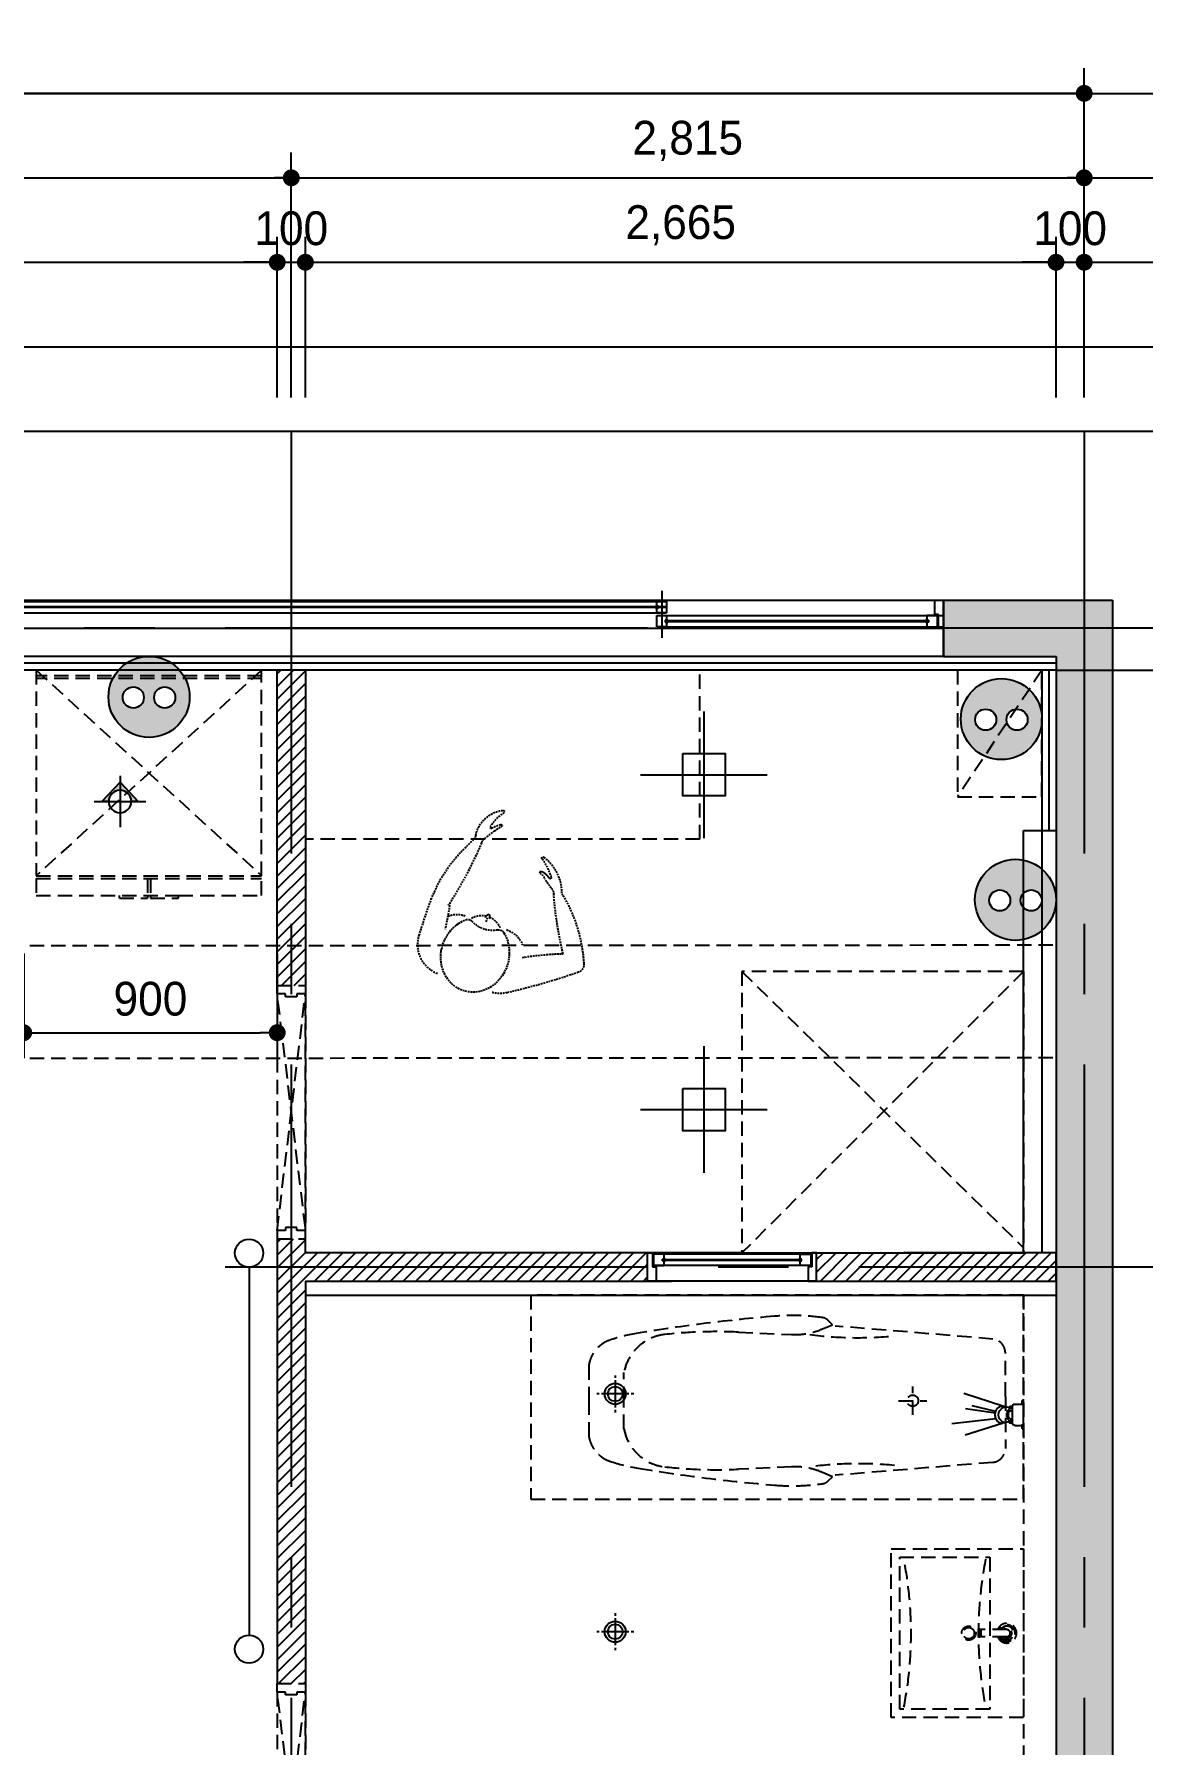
# Model space of a CAD drawing. Header units: millimetres. Extents: x -224448 to 1592092, y -164641 to 319001.
# Drawn here: x 98497 to 102433, y 184094 to 190171 of the extents above; entities that cross this region are included whole.
import ezdxf

# ---------------------------------------------------------------- set-up
doc = ezdxf.new("R2010")
doc.units = ezdxf.units.MM
doc.linetypes.add('CENTER2', pattern=[1.125, 0.75, -0.125, 0.125, -0.125])
doc.linetypes.add('HIDDEN', pattern=[9.525, 6.35, -3.175])
doc.layers.get('Defpoints').update_dxf_attribs({"color": 35})
for name, color, linetype in [('ARREA', 1, 'Continuous'), ('CO-BATH', 6, 'Continuous'), ('DIM', 3, 'Continuous'), ('FUR', 6, 'Continuous'), ('I-CL-LIT', 7, 'Continuous'), ('I-LIGHT', 1, 'Continuous'), ('I_CON', 2, 'Continuous'), ('I_FUR', 6, 'Continuous'), ('I_HAT', 8, 'Continuous'), ('I_WALL', 3, 'Continuous'), ('I_WIN', 5, 'Continuous')]:
    doc.layers.add(name, color=color, linetype=linetype)
doc.styles.add('IABU-글꼴스타일', font='')
doc.styles.get('IABU-글꼴스타일').set_extended_font_data('HY울릉도L')
doc.linetypes.add('BATTING', pattern='A,0.00254,-2.54,[134,ltypeshp.shx,S=2.54,R=0,X=-2.54,Y=0],-5.08,[134,ltypeshp.shx,S=2.54,R=180,X=2.54,Y=0],-2.54', length=10.16254)
doc.dimstyles.new('IABC-100 (SUB)', dxfattribs={"dimscale": 60, "dimtxt": 2, "dimasz": 1, "dimexe": 1.5, "dimexo": 2, "dimgap": 1, "dimtad": 1, "dimdec": 0, "dimdsep": 46, "dimlunit": 6, "dimtxsty": 'IABU-글꼴스타일', "dimblk": '1234_Dot', "dimcen": 1, "dimclrd": 4, "dimclre": 4, "dimclrt": 7, "dimadec": 0, "dimazin": 0, "dimtfac": 1, "dimtdec": 0, "dimtix": 1, "dimtmove": 2, "dimatfit": 3, "dimldrblk": '1234_Dot', "dimfxl": 2, "dimtolj": 1, "dimtzin": 0, "dimarcsym": 0})

# ---------------------------------------------------------------- blocks, each defined once
blk = doc.blocks.new('ff')
at = {"layer": 'I_WIN', "linetype": 'Continuous'}
for p, q in [((43740, 8610), (43710, 8610)), ((43710, 8610), (43710, 8519.1)), ((43740, 8559.1), (43740, 8610)), ((44280, 8561.1), (44280, 8610)), ((44280, 8610), (44310, 8610)), ((44310, 8610), (44310, 8519.1)), ((44310, 8610), (44310, 8519)), ((43710, 8519.1), (43710, 8510.1)), ((43710, 8510.1), (43727.4, 8510.1)), ((43727.4, 8510.1), (43727.4, 8559.1)), ((43727.4, 8559.1), (43740, 8559.1)), ((43730.7, 8514.8), (43730.7, 8554.8)), ((43730.7, 8554.8), (43768.7, 8554.8)), ((44289.3, 8554.8), (43730.7, 8554.8)), ((43768.7, 8514.8), (43730.7, 8514.8)), ((44289.3, 8514.8), (43730.7, 8514.8)), ((43768.7, 8540.1), (43763.2, 8538.3)), ((43763.2, 8538.3), (43763.2, 8531.9)), ((44256.8, 8537.1), (43763.2, 8537.1)), ((43763.2, 8533.1), (44256.8, 8533.1)), ((43763.2, 8531.9), (43768.7, 8530.1)), ((43768.7, 8554.8), (43768.7, 8540.1)), ((43768.7, 8540.9), (43771.5, 8539.5)), ((43768.7, 8529.3), (43771.5, 8530.7)), ((43768.7, 8530.1), (43768.7, 8514.8)), ((43771.5, 8539.5), (43772, 8538.5)), ((43771.5, 8530.7), (43772, 8531.7)), ((43772, 8538.5), (43772.5, 8537.1)), ((43772, 8531.7), (43772.5, 8533.1)), ((44248, 8538.5), (44247.5, 8537.1)), ((44248, 8538.5), (44247.5, 8537.1)), ((44248, 8531.7), (44247.5, 8533.1)), ((44248, 8531.7), (44247.5, 8533.1)), ((44248.5, 8539.5), (44248, 8538.5)), ((44248.5, 8539.5), (44248, 8538.5)), ((44248.5, 8530.7), (44248, 8531.7)), ((44248.5, 8530.7), (44248, 8531.7)), ((44251.3, 8540.9), (44248.5, 8539.5)), ((44251.3, 8540.9), (44248.5, 8539.5)), ((44251.3, 8529.3), (44248.5, 8530.7)), ((44251.3, 8529.3), (44248.5, 8530.7)), ((44289.3, 8554.8), (44251.3, 8554.8)), ((44251.3, 8554.8), (44251.3, 8540.1)), ((44289.3, 8554.8), (44251.3, 8554.8)), ((44251.3, 8554.8), (44251.3, 8540.1)), ((44251.3, 8540.1), (44256.8, 8538.3)), ((44251.3, 8540.1), (44256.8, 8538.3)), ((44256.8, 8531.9), (44251.3, 8530.1)), ((44256.8, 8531.9), (44251.3, 8530.1)), ((44251.3, 8530.1), (44251.3, 8514.8)), ((44251.3, 8530.1), (44251.3, 8514.8)), ((44251.3, 8514.8), (44289.3, 8514.8)), ((44251.3, 8514.8), (44289.3, 8514.8)), ((44254.8, 8537.1), (44254.8, 8533.1)), ((44254.8, 8537.1), (44254.8, 8533.1)), ((44256.8, 8538.3), (44256.8, 8531.9)), ((44256.8, 8538.3), (44256.8, 8531.9)), ((44280, 8559), (44280, 8561.1)), ((44292.6, 8559), (44280, 8559)), ((44289.3, 8514.8), (44289.3, 8554.8)), ((44289.3, 8514.8), (44289.3, 8554.8)), ((44292.6, 8510), (44292.6, 8559)), ((44310, 8510), (44292.6, 8510)), ((44310, 8519.1), (44310, 8510.1)), ((44310, 8519), (44310, 8510))]:
    blk.add_line(p, q, dxfattribs=at)
blk.add_lwpolyline([(44310, 8610), (43710, 8610), (43710, 8510.1), (44310, 8510.1)], dxfattribs=at)
blk = doc.blocks.new('dd')
at = {"layer": 'I_WIN', "linetype": 'Continuous'}
for p, q in [((15423.6, 19418.1), (15423.6, 19585.8)), ((10973.6, 19551.2), (16423.6, 19550.9)), ((15441.1, 19546.4), (15406.1, 19546.4)), ((15406.1, 19546.4), (15406.1, 19506.4)), ((15406.1, 19546.4), (16423.6, 19546.4)), ((15406.1, 19506.4), (15441.1, 19506.4)), ((15423.6, 19506.4), (16423.6, 19506.4)), ((15435.6, 19529.3), (15441.1, 19531.1)), ((15435.6, 19522.9), (15435.6, 19529.3)), ((16370.5, 19528.1), (15435.6, 19528.1)), ((15435.6, 19524.1), (16370.5, 19524.1)), ((15441.1, 19521.1), (15435.6, 19522.9)), ((15441.1, 19531.1), (15441.1, 19546.4)), ((15441.1, 19531.9), (15443.9, 19530.5)), ((15441.1, 19520.3), (15443.9, 19521.7)), ((15441.1, 19506.4), (15441.1, 19521.1)), ((15443.9, 19530.5), (15444.4, 19529.5)), ((15443.9, 19521.7), (15444.4, 19522.7)), ((15444.4, 19529.5), (15444.9, 19528.1)), ((15444.4, 19522.7), (15444.9, 19524.1)), ((16361.6, 19529.5), (16361.1, 19528.1)), ((16361.6, 19522.6), (16361.1, 19524.1)), ((16362.2, 19530.5), (16361.6, 19529.5)), ((16362.2, 19521.6), (16361.6, 19522.6)), ((16364.9, 19531.8), (16362.2, 19530.5)), ((16364.9, 19520.3), (16362.2, 19521.6)), ((16364.9, 19531.1), (16364.9, 19546.4)), ((16364.9, 19546.4), (16402.9, 19546.4)), ((16370.5, 19529.3), (16364.9, 19531.1)), ((16364.9, 19521.1), (16370.5, 19522.8)), ((16364.9, 19506.4), (16364.9, 19521.1)), ((16402.9, 19506.4), (16364.9, 19506.4)), ((16370.5, 19522.8), (16370.5, 19529.3)), ((16402.9, 19546.4), (16402.9, 19506.4)), ((16423.6, 19551.1), (16406.2, 19551.1)), ((16406.2, 19551.1), (16406.2, 19502.1)), ((11003.6, 19451.2), (16423.6, 19451.2)), ((11956.1, 19496), (15441.1, 19496)), ((15441.1, 19477.8), (11956.1, 19477.7)), ((11956.1, 19473.7), (15441.1, 19473.8)), ((11956.1, 19456), (15423.6, 19456)), ((15402.9, 19479.1), (15402.3, 19477.7)), ((15402.9, 19472.3), (15402.3, 19473.7)), ((15403.4, 19480.1), (15402.9, 19479.1)), ((15403.4, 19471.3), (15402.9, 19472.3)), ((15406.1, 19481.5), (15403.4, 19480.1)), ((15406.1, 19469.9), (15403.4, 19471.3)), ((15441.1, 19496.1), (15406.1, 19496.1)), ((15406.1, 19496.1), (15406.1, 19480.7)), ((15406.1, 19480.7), (15411.7, 19478.9)), ((15411.7, 19472.5), (15406.1, 19470.7)), ((15406.1, 19470.7), (15406.1, 19456.1)), ((15406.1, 19456.1), (15441.1, 19456.1)), ((15411.7, 19478.9), (15411.7, 19472.5)), ((15411.7, 19473.7), (15411.7, 19477.7)), ((15441.1, 19456.1), (15441.1, 19496.1)), ((16406.2, 19502.1), (16393.6, 19502.1)), ((16393.6, 19502.1), (16393.6, 19451.2)), ((16393.6, 19451.2), (16423.6, 19451.2))]:
    blk.add_line(p, q, dxfattribs=at)
blk = doc.blocks.new('A$C12CF277A')
at = {"color": 251, "linetype": 'ByBlock'}
for p, q in [((455.5, 487), (448.1, 482.6)), ((463.2, 490.9), (455.5, 487)), ((471, 494.3), (463.2, 490.9)), ((479, 497.2), (471, 494.3)), ((487, 499.7), (479, 497.2)), ((495.2, 501.7), (487, 499.7)), ((503.5, 503.2), (495.2, 501.7)), ((511.8, 504.2), (503.5, 503.2)), ((520.2, 504.8), (511.8, 504.2)), ((528.6, 504.9), (520.2, 504.8)), ((537, 504.5), (528.6, 504.9)), ((545.4, 503.6), (537, 504.5)), ((553.8, 502.3), (545.4, 503.6)), ((562.1, 500.4), (553.8, 502.3)), ((570.4, 498), (562.1, 500.4)), ((578.5, 495.1), (570.4, 498)), ((586.5, 491.7), (578.5, 495.1)), ((594.3, 487.7), (586.5, 491.7)), ((601.9, 483.2), (594.3, 487.7)), ((410, 446.1), (409.2, 444.9)), ((415.4, 453.4), (410, 446.1)), ((421.2, 460.2), (415.4, 453.4)), ((427.4, 466.5), (421.2, 460.2)), ((434, 472.4), (427.4, 466.5)), ((440.9, 477.7), (434, 472.4)), ((448.1, 482.6), (440.9, 477.7)), ((609.2, 478.2), (601.9, 483.2)), ((616.2, 472.6), (609.2, 478.2)), ((622.8, 466.5), (616.2, 472.6)), ((629, 459.9), (622.8, 466.5)), ((634.8, 452.8), (629, 459.9)), ((639.9, 445.2), (634.8, 452.8)), ((644.5, 437.2), (639.9, 445.2)), ((648.4, 428.8), (644.5, 437.2)), ((651.6, 420.1), (648.4, 428.8)), ((372.1, 371.4), (371.9, 370)), ((371.9, 370), (372.4, 368.7)), ((373, 372.8), (372.1, 371.4)), ((372.4, 368.7), (373.5, 367.5)), ((374.2, 374), (373, 372.8)), ((373.5, 367.5), (374.9, 366.6)), ((375.7, 375), (374.2, 374)), ((374.9, 366.6), (376.5, 365.9)), ((377.1, 375.8), (375.7, 375)), ((376.5, 365.9), (378.1, 365.3)), ((378.6, 376.5), (377.1, 375.8)), ((378.1, 365.3), (379.7, 365)), ((379.9, 377), (378.6, 376.5)), ((379.7, 365), (381.1, 364.7)), ((381.1, 377.4), (379.9, 377)), ((382.2, 377.7), (381.1, 377.4)), ((381.1, 364.7), (382.3, 364.5)), ((399.7, 372.7), (381.2, 370.9)), ((383.2, 378), (382.2, 377.7)), ((384.1, 378.2), (383.2, 378)), ((384.9, 378.4), (384.1, 378.2)), ((385.1, 378.5), (384.9, 378.4)), ((654.1, 411.1), (651.6, 420.1)), ((652.3, 355.9), (654.5, 364.9)), ((655.7, 401.9), (654.1, 411.1)), ((654.5, 364.9), (656, 374.1)), ((656.6, 392.7), (655.7, 401.9)), ((656, 374.1), (656.7, 383.3)), ((656.7, 383.3), (656.6, 392.7)), ((382.3, 364.5), (383.5, 364.4)), ((383.5, 364.4), (384.5, 364.3)), ((384.5, 364.3), (385.4, 364.3)), ((385.4, 364.3), (386.3, 364.2)), ((386.3, 364.2), (386.5, 364.2)), ((619.2, 302.6), (625.4, 308.9)), ((625.4, 308.9), (631.3, 315.7)), ((631.3, 315.7), (636.6, 323)), ((636.6, 323), (641.4, 330.7)), ((641.4, 330.7), (645.7, 338.7)), ((645.7, 338.7), (649.3, 347.2)), ((649.3, 347.2), (652.3, 355.9)), ((422.7, 303.6), (423.8, 302.6)), ((423.8, 302.6), (430.4, 296.5)), ((430.4, 296.5), (437.4, 290.9)), ((437.4, 290.9), (444.7, 285.8)), ((444.7, 285.8), (452.3, 281.3)), ((452.3, 281.3), (460.1, 277.4)), ((460.1, 277.4), (468.1, 274)), ((468.1, 274), (476.3, 271.1)), ((476.3, 271.1), (484.5, 268.7)), ((484.5, 268.7), (492.8, 266.8)), ((492.8, 266.8), (501.2, 265.5)), ((501.2, 265.5), (509.6, 264.6)), ((509.6, 264.6), (518, 264.2)), ((518, 264.2), (526.4, 264.3)), ((526.4, 264.3), (534.8, 264.9)), ((534.8, 264.9), (543.1, 265.9)), ((543.1, 265.9), (551.4, 267.4)), ((551.4, 267.4), (559.6, 269.4)), ((559.6, 269.4), (567.7, 271.8)), ((567.7, 271.8), (575.6, 274.8)), ((575.6, 274.8), (583.4, 278.2)), ((583.4, 278.2), (591.1, 282.1)), ((591.1, 282.1), (598.5, 286.5)), ((598.5, 286.5), (605.7, 291.4)), ((605.7, 291.4), (612.6, 296.7)), ((612.6, 296.7), (619.2, 302.6)), ((181.3, 223.2), (181.2, 221.7)), ((181.2, 221.7), (181.2, 220.1)), ((181.2, 220.1), (181.4, 218.6)), ((181.8, 224.6), (181.3, 223.2)), ((181.4, 218.6), (181.6, 217.3)), ((181.6, 217.3), (181.9, 216.1)), ((182.6, 225.7), (181.8, 224.6)), ((181.9, 216.1), (182.2, 215)), ((182.2, 215), (182.5, 214.1)), ((182.5, 214.1), (182.9, 213.2)), ((183.7, 226.3), (182.6, 225.7)), ((182.9, 213.2), (183.1, 212.4)), ((183.1, 212.4), (183.4, 211.7)), ((183.4, 211.7), (183.7, 211)), ((185, 226.5), (183.7, 226.3)), ((183.7, 211), (184, 210.4)), ((184, 210.4), (184.2, 209.9)), ((184.2, 209.9), (184.5, 209.3)), ((184.5, 209.3), (184.7, 208.8)), ((184.7, 208.8), (185, 208.3)), ((186.5, 226.1), (185, 226.5)), ((185, 208.3), (185.2, 207.9)), ((185.2, 207.9), (185.5, 207.4)), ((185.5, 207.4), (185.7, 207)), ((185.7, 207), (186, 206.5)), ((186, 206.5), (186.2, 206.1)), ((186.2, 206.1), (186.5, 205.7)), ((186.7, 226), (186.5, 226.1)), ((186.5, 205.7), (186.7, 205.2)), ((186.7, 205.2), (187, 204.8)), ((187, 204.8), (187.3, 204.3)), ((187.3, 204.3), (187.6, 203.8)), ((187.6, 203.8), (187.9, 203.4)), ((187.9, 203.4), (188.3, 202.8)), ((188.3, 202.8), (188.7, 202.3)), ((188.7, 202.3), (189.1, 201.7)), ((189.1, 201.7), (189.6, 201.1)), ((189.6, 201.1), (190.1, 200.5)), ((190.1, 200.5), (190.5, 199.9))]:
    blk.add_line(p, q, dxfattribs=at)
for centre, radius, start, end in [((441.9, 59.2), 527, 98.24778, 126.23458), ((649.2, -1691.7), 2289.9, 93.71698, 97.09528), ((508, 481.5), 112.2, 9.43818, 93.71708), ((-114.4, 1846.8), 1416.4, 279.95483, 290.18498), ((458, 1647.9), 1139.2, 265.14332, 269.98391), ((485.1, 459), 89.8, 145.61348, 185.47988), ((105.8, 365.6), 112, 88.35448, 160.89968), ((110.8, 292.3), 147.9, 106.74538, 133.85728), ((131.4, 366.4), 86.2, 134.01008, 157.58948), ((69.2, 430.8), 3.37, 314.00998, 105.48118), ((-151.8, 721.3), 382.2, 307.13988, 312.94168), ((133.3, 417.3), 34.5, 94.79838, 135.60098), ((110, 512.1), 34.5, 268.35441, 306.23478), ((454.3, 375.1), 75.1, 137.04308, 178.80508), ((425.8, 433.4), 20.1, 145.69268, 215.81708), ((5, 402.7), 4.97, 184.25758, 312.27868), ((54.7, 397.5), 3.42, 149.69248, 329.69368), ((151.2, 321.2), 119.6, 127.14048, 141.45438), ((453.7, 380.7), 75.1, 192.15472, 233.9167), ((332.7, 366.3), 94.7, 335.14318, 35.81658), ((436.9, 318), 20.1, 155.14268, 225.26708), ((500, 304.2), 89.8, 185.47988, 237.66735), ((-1434.7, 1236.9), 2289.9, 327.70188, 334.28288), ((527.4, 291.9), 112.2, 334.28288, 1.56628), ((133.8, 226.8), 4.48, 36.49228, 205.39348), ((281.5, 296.9), 168, 205.39303, 253.53054), ((303, 377.2), 221.9, 221.74057, 240.7781), ((289.5, 287.4), 119.6, 210.81844, 225.1323), ((263.8, 245.3), 86.2, 211.78875, 221.12033), ((196.3, 186.5), 3.37, 240.77915, 41.12038), ((-64.6, -68.3), 382.2, 39.33128, 45.13308), ((1551.3, -205.7), 1139.2, 158.09138, 165.41888), ((258.8, 194.6), 34.5, 216.67099, 257.47375), ((224.1, 102.7), 34.5, 46.20278, 73.53108), ((612.8, 508), 527, 226.20211, 254.02479), ((-178.9, -1188.6), 1416.4, 63.69558, 72.31818), ((476.6, 28.7), 28.8, 246.99842, 326.52798)]:
    blk.add_arc(centre, radius, start, end, dxfattribs=at)
blk = doc.blocks.new('A-101')
at = {"layer": 'CO-BATH'}
for p, q in [((-49.8, 0), (50.2, 0)), ((-49.8, -5), (-49.8, 0)), ((-30, 0), (30, 0)), ((50.2, -5), (50.2, 0)), ((-49.8, -5), (-37.4, -5)), ((-38, -31), (-38, -8)), ((-23.1, -43.2), (-30.3, -74)), ((-30, -39), (0, -39)), ((-30, -39), (-30, -48)), ((-28, -50), (-24.7, -50)), ((-13.8, -47.7), (-13.8, -39)), ((0, -39), (30, -39)), ((13.8, -47.7), (13.8, -39)), ((23.1, -43.2), (30.3, -74)), ((24.7, -50), (28, -50)), ((30, -39), (30, -48)), ((37.4, -5), (50.2, -5)), ((38, -31), (38, -8))]:
    blk.add_line(p, q, dxfattribs=at)
for centre, radius, start, end in [((-30, -8), 8, 90, 180), ((30, -8), 8, 0, 90), ((-30, -31), 8, 180, 270), ((-28, -48), 2, 180, 270), ((-11.4, -43.2), 11.7, 159.23985, 180), ((-11.4, -43.2), 11.7, 180, 210.37899), ((-5.9, -40), 18, 210.37899, 234.75484), ((-2.3, -34.9), 24.2, 234.75484, 253.68605), ((-10.7, -47.7), 3.12, 180, 222.16593), ((-5.6, -43.1), 9.93, 222.16593, 245.42253), ((-2.2, -35.7), 18.1, 245.42253, 259.27274), ((0, -26.9), 32.6, 253.68605, 270), ((0, -23.9), 30.1, 259.27274, 270), ((0, -23.9), 30.1, 270, 280.72726), ((0, -26.9), 32.6, 270, 286.31395), ((2.2, -35.7), 18.1, 280.72726, 294.57747), ((2.3, -34.9), 24.2, 286.31395, 305.24516), ((5.6, -43.1), 9.93, 294.57747, 317.83407), ((10.7, -47.7), 3.12, 317.83407, 360), ((5.9, -40), 18, 305.24516, 329.62101), ((11.4, -43.2), 11.7, 329.62101, 0), ((11.4, -43.2), 11.7, 0, 20.76015), ((28, -48), 2, 270, 0), ((30, -31), 8, 270, 0), ((-13.8, -77.9), 17, 166.81862, 180), ((-13.8, -77.9), 17, 180, 209.28052), ((0.6, -58.7), 30.2, 194.59679, 194.99057), ((-7.1, -74.2), 24.6, 209.28052, 233.54641), ((-4.1, -64.4), 23.7, 176.04254, 199.38076), ((0.6, -58.7), 30.2, 206.60074, 268.83245), ((-2.8, -68.3), 31.9, 233.54641, 252.98678), ((0, -59.1), 41.5, 252.98678, 270), ((-0.6, -58.7), 30.2, 271.16755, 333.39926), ((0, -59.1), 41.5, 270, 287.01322), ((2.8, -68.3), 31.9, 287.01322, 306.45359), ((7.1, -74.2), 24.6, 306.45359, 330.71948), ((4.1, -64.4), 23.7, 340.61924, 3.95746), ((-0.6, -58.7), 30.2, 345.00943, 345.40321), ((13.8, -77.9), 17, 330.71948, 0), ((13.8, -77.9), 17, 360, 13.18138)]:
    blk.add_arc(centre, radius, start, end, dxfattribs=at)
blk = doc.blocks.new('A-102')
at = {"layer": 'CO-BATH', "color": 251}
for p, q in [((-30.7, -76.3), (-72.9, -207)), ((-14, -98.2), (-32.3, -254.8)), ((5.7, -100.2), (20.8, -206.8)), ((12.1, -98.8), (31.3, -183.2)), ((30.3, -74), (75.6, -211.9))]:
    blk.add_line(p, q, dxfattribs=at)
at = {"layer": 'CO-BATH'}
blk.add_blockref('A-101', (0, 0), dxfattribs=at)
blk = doc.blocks.new('1234_Dot')
at = {"color": 0, "linetype": 'ByBlock', "lineweight": -2}
blk.add_line((-0.5, 0), (-1, 0), dxfattribs=at)
at = {"color": 0, "linetype": 'ByBlock', "const_width": 0.5}
blk.add_lwpolyline([(-0.25, 0, 1), (0.25, 0, 1)], format="xyb", close=True, dxfattribs=at)
blk = doc.blocks.new('*D971')
at = {"layer": 'Defpoints', "color": 0, "ltscale": 50, "transparency": 16777216}
for p in [(99409.9, 189660.5), (94849.9, 188760.5), (99409.9, 188760.5)]:
    blk.add_point(p, dxfattribs=at)
at = {"layer": 'DIM', "color": 4, "lineweight": -2, "ltscale": 50, "transparency": 16777216}
for p, q in [((94849.9, 188880.5), (94849.9, 189750.5)), ((99409.9, 188880.5), (99409.9, 189750.5)), ((94909.9, 189660.5), (99349.9, 189660.5))]:
    blk.add_line(p, q, dxfattribs=at)
at = {"layer": 'DIM', "color": 4, "lineweight": -2, "ltscale": 50, "transparency": 16777216, "xscale": 60, "yscale": 60, "zscale": 60, "rotation": 180}
blk.add_blockref('1234_Dot', (94849.9, 189660.5), dxfattribs=at)
at = {"layer": 'DIM', "color": 4, "lineweight": -2, "ltscale": 50, "transparency": 16777216, "xscale": 60, "yscale": 60, "zscale": 60}
blk.add_blockref('1234_Dot', (99409.9, 189660.5), dxfattribs=at)
at = {"layer": 'DIM', "color": 7, "ltscale": 50, "transparency": 16777216, "insert": (97129.9, 189791.9), "char_height": 120, "attachment_point": 5, "style": 'IABU-글꼴스타일'}
blk.add_mtext('\\A1;4,560', dxfattribs=at)
blk = doc.blocks.new('*D972')
at = {"layer": 'Defpoints', "color": 0, "ltscale": 50, "transparency": 16777216}
for p in [(102224.9, 189660.5), (99409.9, 188760.5), (102224.9, 188760.5)]:
    blk.add_point(p, dxfattribs=at)
at = {"layer": 'DIM', "color": 4, "lineweight": -2, "ltscale": 50, "transparency": 16777216}
for p, q in [((99409.9, 188880.5), (99409.9, 189750.5)), ((102224.9, 188880.5), (102224.9, 189750.5)), ((99469.9, 189660.5), (102164.9, 189660.5))]:
    blk.add_line(p, q, dxfattribs=at)
at = {"layer": 'DIM', "color": 4, "lineweight": -2, "ltscale": 50, "transparency": 16777216, "xscale": 60, "yscale": 60, "zscale": 60, "rotation": 180}
blk.add_blockref('1234_Dot', (99409.9, 189660.5), dxfattribs=at)
at = {"layer": 'DIM', "color": 4, "lineweight": -2, "ltscale": 50, "transparency": 16777216, "xscale": 60, "yscale": 60, "zscale": 60}
blk.add_blockref('1234_Dot', (102224.9, 189660.5), dxfattribs=at)
at = {"layer": 'DIM', "color": 7, "ltscale": 50, "transparency": 16777216, "insert": (100817.4, 189791.9), "char_height": 120, "attachment_point": 5, "style": 'IABU-글꼴스타일'}
blk.add_mtext('\\A1;2,815', dxfattribs=at)
blk = doc.blocks.new('*D973')
at = {"layer": 'Defpoints', "color": 0, "ltscale": 50, "transparency": 16777216}
for p in [(89724.9, 189960.5), (89724.9, 188760.5), (102224.9, 188760.5)]:
    blk.add_point(p, dxfattribs=at)
at = {"layer": 'DIM', "color": 4, "lineweight": -2, "ltscale": 50, "transparency": 16777216}
for p, q in [((89724.9, 188880.5), (89724.9, 190050.5)), ((102224.9, 188880.5), (102224.9, 190050.5)), ((102164.9, 189960.5), (89784.9, 189960.5))]:
    blk.add_line(p, q, dxfattribs=at)
at = {"layer": 'DIM', "color": 4, "lineweight": -2, "ltscale": 50, "transparency": 16777216, "xscale": 60, "yscale": 60, "zscale": 60, "rotation": 180}
blk.add_blockref('1234_Dot', (89724.9, 189960.5), dxfattribs=at)
at = {"layer": 'DIM', "color": 4, "lineweight": -2, "ltscale": 50, "transparency": 16777216, "xscale": 60, "yscale": 60, "zscale": 60}
blk.add_blockref('1234_Dot', (102224.9, 189960.5), dxfattribs=at)
at = {"layer": 'DIM', "color": 7, "ltscale": 50, "transparency": 16777216, "insert": (95974.9, 190091.9), "char_height": 120, "attachment_point": 5, "style": 'IABU-글꼴스타일'}
blk.add_mtext('\\A1;12,500', dxfattribs=at)
blk = doc.blocks.new('*D958')
at = {"layer": 'Defpoints', "color": 0, "ltscale": 50, "transparency": 16777216}
for p in [(99359.9, 189360.5), (94899.9, 188760.5), (99359.9, 188760.5)]:
    blk.add_point(p, dxfattribs=at)
at = {"layer": 'DIM', "color": 4, "lineweight": -2, "ltscale": 50, "transparency": 16777216}
for p, q in [((94899.9, 188880.5), (94899.9, 189450.5)), ((99359.9, 188880.5), (99359.9, 189450.5)), ((94959.9, 189360.5), (99299.9, 189360.5))]:
    blk.add_line(p, q, dxfattribs=at)
at = {"layer": 'DIM', "color": 4, "lineweight": -2, "ltscale": 50, "transparency": 16777216, "xscale": 60, "yscale": 60, "zscale": 60, "rotation": 180}
blk.add_blockref('1234_Dot', (94899.9, 189360.5), dxfattribs=at)
at = {"layer": 'DIM', "color": 4, "lineweight": -2, "ltscale": 50, "transparency": 16777216, "xscale": 60, "yscale": 60, "zscale": 60}
blk.add_blockref('1234_Dot', (99359.9, 189360.5), dxfattribs=at)
at = {"layer": 'DIM', "color": 7, "ltscale": 50, "transparency": 16777216, "insert": (97129.9, 189491.9), "char_height": 120, "attachment_point": 5, "style": 'IABU-글꼴스타일'}
blk.add_mtext('\\A1;4,460', dxfattribs=at)
blk = doc.blocks.new('*D960')
at = {"layer": 'Defpoints', "color": 0, "ltscale": 50, "transparency": 16777216}
for p in [(99459.9, 189360.5), (99359.9, 188760.5), (99459.9, 188760.5)]:
    blk.add_point(p, dxfattribs=at)
at = {"layer": 'DIM', "color": 4, "lineweight": -2, "ltscale": 50, "transparency": 16777216}
for p, q in [((99359.9, 188880.5), (99359.9, 189450.5)), ((99459.9, 188880.5), (99459.9, 189450.5)), ((99299.9, 189360.5), (99239.9, 189360.5)), ((99359.9, 189360.5), (99459.9, 189360.5)), ((99519.9, 189360.5), (99579.9, 189360.5))]:
    blk.add_line(p, q, dxfattribs=at)
at = {"layer": 'DIM', "color": 4, "lineweight": -2, "ltscale": 50, "transparency": 16777216, "xscale": 60, "yscale": 60, "zscale": 60}
blk.add_blockref('1234_Dot', (99359.9, 189360.5), dxfattribs=at)
at = {"layer": 'DIM', "color": 4, "lineweight": -2, "ltscale": 50, "transparency": 16777216, "xscale": 60, "yscale": 60, "zscale": 60, "rotation": 180}
blk.add_blockref('1234_Dot', (99459.9, 189360.5), dxfattribs=at)
at = {"layer": 'DIM', "color": 7, "ltscale": 50, "transparency": 16777216, "insert": (99409.9, 189480.5), "char_height": 120, "attachment_point": 5, "style": 'IABU-글꼴스타일'}
blk.add_mtext('\\A1;100', dxfattribs=at)
blk = doc.blocks.new('*D961')
at = {"layer": 'Defpoints', "color": 0, "ltscale": 50, "transparency": 16777216}
for p in [(102124.9, 189360.5), (99459.9, 188760.5), (102124.9, 188760.5)]:
    blk.add_point(p, dxfattribs=at)
at = {"layer": 'DIM', "color": 4, "lineweight": -2, "ltscale": 50, "transparency": 16777216}
for p, q in [((99459.9, 188880.5), (99459.9, 189450.5)), ((102124.9, 188880.5), (102124.9, 189450.5)), ((99519.9, 189360.5), (102064.9, 189360.5))]:
    blk.add_line(p, q, dxfattribs=at)
at = {"layer": 'DIM', "color": 4, "lineweight": -2, "ltscale": 50, "transparency": 16777216, "xscale": 60, "yscale": 60, "zscale": 60, "rotation": 180}
blk.add_blockref('1234_Dot', (99459.9, 189360.5), dxfattribs=at)
at = {"layer": 'DIM', "color": 4, "lineweight": -2, "ltscale": 50, "transparency": 16777216, "xscale": 60, "yscale": 60, "zscale": 60}
blk.add_blockref('1234_Dot', (102124.9, 189360.5), dxfattribs=at)
at = {"layer": 'DIM', "color": 7, "ltscale": 50, "transparency": 16777216, "insert": (100792.4, 189491.9), "char_height": 120, "attachment_point": 5, "style": 'IABU-글꼴스타일'}
blk.add_mtext('\\A1;2,665', dxfattribs=at)
blk = doc.blocks.new('*D962')
at = {"layer": 'Defpoints', "color": 0, "ltscale": 50, "transparency": 16777216}
for p in [(102224.9, 189360.5), (102124.9, 188760.5), (102224.9, 188760.5)]:
    blk.add_point(p, dxfattribs=at)
at = {"layer": 'DIM', "color": 4, "lineweight": -2, "ltscale": 50, "transparency": 16777216}
for p, q in [((102124.9, 188880.5), (102124.9, 189450.5)), ((102224.9, 188880.5), (102224.9, 189450.5)), ((102064.9, 189360.5), (102004.9, 189360.5)), ((102124.9, 189360.5), (102224.9, 189360.5)), ((102284.9, 189360.5), (102344.9, 189360.5))]:
    blk.add_line(p, q, dxfattribs=at)
at = {"layer": 'DIM', "color": 4, "lineweight": -2, "ltscale": 50, "transparency": 16777216, "xscale": 60, "yscale": 60, "zscale": 60}
blk.add_blockref('1234_Dot', (102124.9, 189360.5), dxfattribs=at)
at = {"layer": 'DIM', "color": 4, "lineweight": -2, "ltscale": 50, "transparency": 16777216, "xscale": 60, "yscale": 60, "zscale": 60, "rotation": 180}
blk.add_blockref('1234_Dot', (102224.9, 189360.5), dxfattribs=at)
at = {"layer": 'DIM', "color": 7, "ltscale": 50, "transparency": 16777216, "insert": (102174.9, 189480.5), "char_height": 120, "attachment_point": 5, "style": 'IABU-글꼴스타일'}
blk.add_mtext('\\A1;100', dxfattribs=at)
blk = doc.blocks.new('j 10')
at = {"layer": 'I_FUR', "color": 8, "linetype": 'HIDDEN', "ltscale": 8}
for p, q in [((300474.4, 48441.6), (300574.4, 48441.6)), ((300474.4, 48411.6), (300474.4, 48441.6)), ((300474.4, 48441.6), (300474.4, 48441.6)), ((300574.4, 48441.6), (300574.4, 48411.6)), ((300474.4, 48411.6), (300474.4, 47571.6)), ((300504.4, 48411.6), (300474.4, 48411.6)), ((300474.4, 47571.6), (300574.4, 48411.6)), ((300574.4, 47581.6), (300474.4, 48411.6)), ((300504.4, 48401.6), (300504.4, 48411.6)), ((300544.4, 48401.6), (300504.4, 48401.6)), ((300574.4, 48411.6), (300544.4, 48411.6)), ((300544.4, 48411.6), (300544.4, 48401.6)), ((300574.4, 47571.6), (300574.4, 48411.6)), ((300574.4, 48411.6), (300574.4, 47581.6)), ((300544.4, 47581.6), (300504.4, 47581.6)), ((300504.4, 47581.6), (300504.4, 47571.6)), ((300544.4, 47571.6), (300544.4, 47581.6)), ((300504.4, 47571.6), (300474.4, 47571.6)), ((300474.4, 47571.6), (300474.4, 47541.6)), ((300474.4, 47541.6), (300574.4, 47541.6)), ((300474.4, 47541.6), (300474.4, 47541.6)), ((300574.4, 47571.6), (300544.4, 47571.6)), ((300574.4, 47541.6), (300574.4, 47571.6))]:
    blk.add_line(p, q, dxfattribs=at)
blk = doc.blocks.new('*D983')
at = {"layer": 'Defpoints', "color": 0, "ltscale": 50, "transparency": 16777216}
for p in [(98459.9, 187024.6), (99359.9, 187025.2), (99359.9, 186623.6)]:
    blk.add_point(p, dxfattribs=at)
at = {"layer": 'DIM', "color": 4, "lineweight": -2, "ltscale": 50, "transparency": 16777216}
for p, q in [((98459.9, 186904.6), (98459.9, 186533.6)), ((99359.9, 186905.2), (99359.9, 186533.6)), ((98519.9, 186623.6), (99299.9, 186623.6))]:
    blk.add_line(p, q, dxfattribs=at)
at = {"layer": 'DIM', "color": 4, "lineweight": -2, "ltscale": 50, "transparency": 16777216, "xscale": 60, "yscale": 60, "zscale": 60, "rotation": 180}
blk.add_blockref('1234_Dot', (98459.9, 186623.6), dxfattribs=at)
at = {"layer": 'DIM', "color": 4, "lineweight": -2, "ltscale": 50, "transparency": 16777216, "xscale": 60, "yscale": 60, "zscale": 60}
blk.add_blockref('1234_Dot', (99359.9, 186623.6), dxfattribs=at)
at = {"layer": 'DIM', "color": 7, "ltscale": 50, "transparency": 16777216, "insert": (98909.9, 186743.6), "char_height": 120, "attachment_point": 5, "style": 'IABU-글꼴스타일'}
blk.add_mtext('\\A1;900', dxfattribs=at)
blk = doc.blocks.new('l2')
blk.add_circle((354296.1, 53893.4), 37.5)
at = {"layer": 'I-CL-LIT', "color": 1}
for p, q in [((354296.1, 53959), (354296.1, 53950.3)), ((354296.1, 53941.5), (354296.1, 53845.2)), ((354239.2, 53893.4), (354230.5, 53893.4)), ((354344.3, 53893.4), (354248, 53893.4)), ((354361.8, 53893.4), (354353.1, 53893.4)), ((354296.1, 53836.4), (354296.1, 53827.7))]:
    blk.add_line(p, q, dxfattribs=at)
blk.add_circle((354296.1, 53893.4), 26.3, dxfattribs=at)
blk = doc.blocks.new('J15')
at = {"layer": 'I-LIGHT', "color": 6, "ltscale": 50}
for p, q in [((319165, 48370), (319165, 47920)), ((318940, 48145), (319390, 48145))]:
    blk.add_line(p, q, dxfattribs=at)
blk.add_lwpolyline([(319090, 48220), (319240, 48220), (319240, 48070), (319090, 48070)], close=True, dxfattribs=at)
blk = doc.blocks.new('콘센트')
at = {"ltscale": 50}
h = blk.add_hatch(color=150, dxfattribs=at)
h.dxf.hatch_style = 1
edge = h.paths.add_edge_path()
edge.add_arc((-34286.2, -6087.5), 100, 0, 360)
edge = h.paths.add_edge_path(flags=16)
edge.add_arc((-34247.6, -6089), 26, 0, 360)
edge = h.paths.add_edge_path(flags=16)
edge.add_arc((-34324.9, -6089), 26, 0, 360)
at = {"color": 150, "ltscale": 50}
for centre, radius in [((-34286.2, -6087.5), 100), ((-34324.9, -6089), 26), ((-34247.6, -6089), 26)]:
    blk.add_circle(centre, radius, dxfattribs=at)
blk = doc.blocks.new('SP01')
at = {"layer": 'I-LIGHT'}
blk.add_hatch(color=1, dxfattribs=at).paths.add_polyline_path([(2182615.6, -1632809.5), (2182550.9, -1632878.3), (2182575.6, -1632878.3, -1), (2182655.6, -1632878.3), (2182680.2, -1632878.3)])
at = {"layer": 'I-LIGHT', "color": 1}
for p, q in [((2182615.6, -1632786.8), (2182615.6, -1632969.8)), ((2182615.6, -1632809.5), (2182550.9, -1632878.3)), ((2182615.6, -1632809.5), (2182680.2, -1632878.3)), ((2182707.1, -1632878.3), (2182524.1, -1632878.3)), ((2182550.9, -1632878.3), (2182575.6, -1632878.3)), ((2182655.6, -1632878.3), (2182680.2, -1632878.3))]:
    blk.add_line(p, q, dxfattribs=at)
at = {"layer": 'I-LIGHT', "color": 4}
blk.add_circle((2182615.6, -1632878.3), 40, dxfattribs=at)

msp = doc.modelspace()

# ---------------------------------------------------------------- hatches: boundary and pattern name
at = {"layer": 'I_HAT', "true_color": 0x000000}
h = msp.add_hatch(color=18, dxfattribs=at)
h.dxf.hatch_style = 1
h.paths.add_polyline_path([(90224.894, 188160.492), (89624.894, 188160.492), (89624.894, 187960.492), (89633.974, 187960.492), (89724.894, 187960.492), (89824.894, 187960.492), (90224.894, 187960.492)])
h.paths.add_polyline_path([(89824.894, 187960.492), (89624.894, 187960.492), (89624.894, 176260.492), (90224.894, 176260.492), (90224.894, 176460.492), (89824.894, 176460.492), (89824.894, 179610.492), (89824.894, 181610.492), (89824.894, 185810.492)])
h.paths.add_polyline_path([(99899.894, 176460.492), (99674.894, 176460.492), (99674.894, 176810.492), (99574.894, 176810.492), (99574.894, 176460.492), (99074.894, 176460.492), (99074.894, 176260.492), (99899.894, 176260.492)])
h.paths.add_polyline_path([(102324.894, 182160.492), (102124.894, 182160.492), (102124.894, 176460.492), (101899.894, 176460.492), (101899.894, 176260.492), (102324.894, 176260.492)])
h.paths.add_polyline_path([(102324.894, 185562.094), (102124.894, 185562.094), (102124.894, 183110.492), (102124.894, 182760.492), (102324.894, 182760.492)])
h.paths.add_polyline_path([(102324.894, 187960.492), (102324.894, 188160.492), (101724.894, 188160.492), (101724.894, 187960.492), (102124.894, 187960.492), (102124.894, 185910.492), (102124.894, 185562.094), (102324.894, 185562.094)])
at = {"layer": 'I_HAT', "transparency": 33554687}
h = msp.add_hatch(dxfattribs=at)
h.set_pattern_fill('ANSI31', color=256, scale=10)
h.set_pattern_definition([(45, (33600, 23760), (-22.4506403, 22.4506403), [])])
h.paths.add_polyline_path([(99459.894, 187911.391), (99409.894, 187911.391), (99409.894, 186791.391), (99459.894, 186791.391)])
h.paths.add_polyline_path([(99409.894, 187911.391), (99359.894, 187911.391), (99359.894, 186791.391), (99409.894, 186791.391)])
h.paths.add_polyline_path([(100674.894, 185832.311), (100674.894, 185841.391), (99459.894, 185841.391), (99459.894, 185891.391), (99409.894, 185891.391), (99409.894, 185790.492), (100674.894, 185790.492)])
edge = h.paths.add_edge_path()
edge.add_line((99409.894, 185891.391), (99364.747, 185891.391))
edge.add_ellipse((99343.261, 185903.748), major_axis=(-17.526, 17.526), ratio=1, start_angle=177.1490195, end_angle=195.0952861, ccw=False)
edge.add_line((99359.894, 185885.372), (99359.894, 185790.492))
edge.add_line((99359.894, 185790.492), (99409.894, 185790.492))
edge.add_line((99409.894, 185790.492), (99409.894, 185891.391))
h.paths.add_polyline_path([(102124.894, 185790.492), (101274.894, 185790.492), (101274.894, 185741.391), (102124.894, 185741.391)])
h.paths.add_polyline_path([(102124.894, 185841.391), (101584.894, 185841.391), (101274.894, 185841.391), (101274.894, 185832.311), (101274.894, 185790.492), (102124.894, 185790.492)])
h.paths.add_polyline_path([(100674.894, 185790.492), (99409.894, 185790.492), (99409.894, 184311.391), (99459.894, 184311.391), (99459.894, 185741.391), (100674.894, 185741.391)])
h.paths.add_polyline_path([(99409.894, 185790.492), (99359.894, 185790.492), (99359.894, 185710.492), (99359.894, 184311.391), (99409.894, 184311.391)])
at = {"layer": 'I_HAT'}
h = msp.add_hatch(dxfattribs=at)
h.set_pattern_fill('ANSI31', color=256, scale=10)
h.set_pattern_definition([(45, (-33619.093, 33906.922), (-22.4506403, 22.4506403), [])])
h.paths.add_polyline_path([(94779.894, 183165.492), (94456.894, 183165.492), (94456.894, 182645.492), (94779.894, 182645.492)])
h.paths.add_polyline_path([(94776.894, 176540.492), (94456.894, 176540.492), (94456.894, 176360.492), (94776.894, 176360.492)])
h.paths.add_polyline_path([(94776.894, 176360.492), (94456.894, 176360.492), (94456.894, 176260.492), (94776.894, 176260.492)])
h.paths.add_polyline_path([(94776.894, 176260.412), (94456.894, 176260.412), (94456.894, 176255.728), (94776.894, 176255.728)])
h.paths.add_polyline_path([(94776.894, 176255.728), (94456.894, 176255.728), (94456.894, 176237.374), (94776.894, 176237.374)])
h.paths.add_polyline_path([(94776.894, 176237.374), (94456.894, 176237.374), (94456.894, 176233.374), (94776.894, 176233.374)])
h.paths.add_polyline_path([(94776.894, 176233.374), (94456.894, 176233.374), (94456.894, 176215.728), (94776.894, 176215.728)])
h.paths.add_polyline_path([(94776.894, 176215.728), (94456.894, 176215.728), (94456.894, 176160.492), (94776.894, 176160.492)])
h.paths.add_polyline_path([(94249.998, 179334.42), (94249.998, 179851.563), (94047.141, 179851.563), (94047.141, 179334.42)], flags=9)
h.paths.add_polyline_path([(94249.998, 176162.706), (94249.998, 176531.277), (94069.998, 176531.277), (94069.998, 176162.706)], flags=9)
h.paths.add_polyline_path([(102338.934, 182535.865), (102925.111, 182535.865), (102925.111, 182715.36), (102338.934, 182715.36)], flags=9)
h.paths.add_polyline_path([(100557.81, 182426.981), (101475.919, 182426.981), (101475.919, 182799.684), (100557.81, 182799.684)], flags=9)
h.paths.add_polyline_path([(99930.26, 187256.715), (101121.072, 187256.715), (101121.072, 187629.418), (99930.26, 187629.418)], flags=9)
h.paths.add_polyline_path([(94523.684, 187300.812), (95441.793, 187300.812), (95441.793, 187673.515), (94523.684, 187673.515)], flags=9)
h.paths.add_polyline_path([(96741.644, 178664.292), (97387.05, 178664.292), (97387.05, 179036.995), (96741.644, 179036.995)], flags=9)
h.paths.add_polyline_path([(96508.495, 178137.695), (97135.435, 178137.695), (97135.435, 178349.262), (96508.495, 178349.262)], flags=9)
h.paths.add_polyline_path([(96507.383, 178340.284), (98104.546, 178340.284), (98104.546, 178545.807), (96507.383, 178545.807)], flags=9)
h.paths.add_polyline_path([(92051.227, 184384.65), (93585.582, 184384.65), (93585.582, 185282.46), (92051.227, 185282.46)], flags=9)
h.paths.add_polyline_path([(89735.147, 180975.883), (90831.071, 180975.883), (90831.071, 181379.778), (89735.147, 181379.778)], flags=9)
h.paths.add_polyline_path([(98648.771, 181425.883), (99744.695, 181425.883), (99744.695, 181829.778), (98648.771, 181829.778)], flags=9)
h.paths.add_polyline_path([(101214.622, 177210.883), (102021.551, 177210.883), (102021.551, 177614.777), (101214.622, 177614.777)], flags=9)
h.paths.add_polyline_path([(100399.644, 176455.883), (101206.574, 176455.883), (101206.574, 176859.777), (100399.644, 176859.777)], flags=9)
h.paths.add_polyline_path([(101338.608, 187259.849), (101992.276, 187259.849), (101992.276, 187663.2), (101338.608, 187663.2)], flags=9)
h.paths.add_polyline_path([(100132.025, 185046.818), (100862.324, 185046.818), (100862.324, 185450.713), (100132.025, 185450.713)], flags=9)
h.paths.add_polyline_path([(91779.925, 186503.645), (92875.849, 186503.645), (92875.849, 186907.539), (91779.925, 186907.539)], flags=9)

# ---------------------------------------------------------------- linework, layer by layer
at = {"color": 2}
msp.add_line((102124.894, 187911.391), (102924.894, 187911.391), dxfattribs=at)
at = {"layer": 'ARREA', "color": 1, "linetype": 'CENTER2', "ltscale": 2000}
for p, q in [((99409.894, 188760.492), (99409.894, 178110.492)), ((102224.894, 188760.492), (102224.894, 175660.492)), ((102924.894, 188060.492), (89024.894, 188060.492)), ((102924.894, 185790.492), (98974.894, 185790.492))]:
    msp.add_line(p, q, dxfattribs=at)
at = {"layer": 'Defpoints'}
for points in [[(87824.894, 189960.492), (104124.894, 189960.492), (104124.894, 174460.492), (87824.894, 174460.492)], [(88124.894, 189660.492), (103824.894, 189660.492), (103824.894, 174760.492), (88124.894, 174760.492)], [(88424.894, 189360.492), (103524.894, 189360.492), (103524.894, 175060.492), (88424.894, 175060.492)], [(88724.894, 189060.492), (103224.894, 189060.492), (103224.894, 175360.492), (88724.894, 175360.492)], [(89024.894, 188760.492), (102924.894, 188760.492), (102924.894, 175660.492), (89024.894, 175660.492)]]:
    msp.add_lwpolyline(points, close=True, dxfattribs=at)
at = {"layer": 'FUR'}
msp.add_line((99304.725, 187911.391), (98504.725, 187911.391), dxfattribs=at)
at = {"layer": 'I_CON', "color": 2}
for p, q in [((101724.894, 188160.492), (102324.894, 188160.492)), ((102324.894, 188160.492), (102324.894, 187960.492)), ((101724.894, 187960.492), (102124.894, 187960.492)), ((102124.894, 187960.492), (102124.894, 185910.492)), ((102324.894, 187960.492), (102324.894, 182760.492)), ((102124.894, 185910.492), (102124.894, 183110.492))]:
    msp.add_line(p, q, dxfattribs=at)
at = {"layer": 'I_CON'}
msp.add_lwpolyline([(101724.894, 187960.492), (101724.894, 188160.492)], dxfattribs=at)
at = {"layer": 'I_FUR', "color": 8, "linetype": 'BATTING', "ltscale": 2.4}
for p, q in [((99409.894, 187936.391), (94656.894, 187936.391)), ((102124.894, 187936.391), (99409.894, 187936.391)), ((102099.894, 187911.391), (102099.894, 187342.29)), ((102074.894, 187342.29), (102074.894, 185841.391))]:
    msp.add_line(p, q, dxfattribs=at)
at = {"layer": 'I_FUR', "color": 9, "linetype": 'HIDDEN', "ltscale": 8}
for p, q in [((99304.725, 187911.391), (98504.725, 187181.391)), ((98504.725, 187911.391), (99304.725, 187181.391)), ((98504.725, 187911.391), (98504.725, 187181.391)), ((99304.725, 187181.391), (99304.725, 187911.391)), ((100859.894, 187311.391), (100859.894, 187911.391)), ((102074.894, 187911.391), (101774.894, 187461.391)), ((99304.725, 187891.391), (98504.725, 187891.391)), ((99304.725, 187881.391), (98504.725, 187881.391)), ((100859.894, 187311.391), (99459.894, 187311.391)), ((98504.725, 187181.391), (99304.725, 187181.391)), ((98504.725, 187171.391), (99304.725, 187171.391)), ((98504.725, 187171.391), (98504.725, 187111.391)), ((98899.725, 187171.391), (98899.725, 187111.391)), ((98909.725, 187171.391), (98909.725, 187111.391)), ((99304.725, 187111.391), (99304.725, 187171.391)), ((98504.725, 187111.391), (99009.725, 187111.391)), ((98799.725, 187101.391), (98799.725, 187111.391)), ((98899.725, 187111.391), (98899.725, 187101.391)), ((98909.725, 187111.391), (98909.725, 187101.391)), ((99009.725, 187111.391), (99304.725, 187111.391)), ((99009.725, 187101.391), (99009.725, 187111.391)), ((98799.725, 187101.391), (98899.725, 187101.391)), ((98909.725, 187101.391), (99009.725, 187101.391)), ((102009.894, 186841.391), (101009.894, 185841.391)), ((101009.894, 186841.391), (102009.894, 185859.208)), ((101009.894, 186841.391), (101009.894, 185841.391)), ((102009.894, 186841.391), (102009.894, 185841.391)), ((102009.894, 185691.391), (100259.894, 185691.391)), ((100259.894, 185691.391), (100259.894, 184966.391)), ((102009.894, 185691.391), (100394.894, 185691.391)), ((102009.894, 184966.391), (102009.894, 185691.391)), ((102009.894, 185036.391), (102009.894, 185691.391)), ((102009.894, 185691.391), (102009.894, 183361.391)), ((101295.969, 185571.391), (101330.969, 185586.391)), ((101330.969, 185586.391), (101315.969, 185601.391)), ((100997.482, 185559.913), (101185.969, 185551.391)), ((101901.051, 185535.49), (101340.969, 185581.391)), ((101945.071, 185331.391), (101945.071, 185485.849)), ((100465.969, 185441.391), (100465.969, 185316.391)), ((100590.969, 185316.391), (100590.969, 185416.391)), ((101615.969, 185266.391), (101615.969, 185366.391)), ((100465.969, 185316.391), (100465.969, 185191.391)), ((100590.969, 185216.391), (100590.969, 185316.391)), ((101565.969, 185316.391), (101665.969, 185316.391)), ((101945.071, 185331.391), (101945.071, 185146.933)), ((101901.051, 185097.292), (101340.969, 185051.391)), ((101185.969, 185081.391), (100997.482, 185072.868)), ((101330.969, 185046.391), (101295.969, 185061.391)), ((101315.969, 185031.391), (101330.969, 185046.391)), ((100259.894, 184966.391), (102009.894, 184966.391)), ((101539.894, 184790.492), (102009.894, 184790.492)), ((101539.894, 184190.492), (101539.894, 184790.492)), ((101569.894, 184760.492), (101889.894, 184760.492)), ((101569.894, 184220.492), (101569.894, 184760.492)), ((101889.894, 184760.492), (101889.894, 184220.492)), ((102009.894, 184790.492), (102009.894, 184190.492)), ((101849.394, 184475.992), (101849.394, 184504.992)), ((101854.394, 184504.992), (101849.394, 184504.992)), ((101854.394, 184475.992), (101854.394, 184504.992)), ((101859.394, 184503.992), (101854.394, 184503.992)), ((101859.394, 184476.992), (101859.394, 184503.992)), ((101949.894, 184502.992), (101859.394, 184502.992)), ((101854.394, 184475.992), (101849.394, 184475.992)), ((101859.394, 184476.992), (101854.394, 184476.992)), ((101949.894, 184477.992), (101859.394, 184477.992)), ((102009.894, 184190.492), (101539.894, 184190.492)), ((101889.894, 184220.492), (101569.894, 184220.492))]:
    msp.add_line(p, q, dxfattribs=at)
at = {"layer": 'I_FUR', "color": 8, "linetype": 'HIDDEN', "ltscale": 8}
for p, q in [((94899.894, 186930.492), (102124.894, 186935.492)), ((94900.171, 186530.492), (102125.171, 186535.492))]:
    msp.add_line(p, q, dxfattribs=at)
at = {"layer": 'I_FUR', "color": 6, "linetype": 'Continuous'}
msp.add_line((101009.894, 185841.391), (102009.894, 185841.391), dxfattribs=at)
at = {"layer": 'I_FUR'}
msp.add_line((99259.894, 185790.492), (99259.894, 184483.652), dxfattribs=at)
at = {"layer": 'I_FUR', "color": 9, "linetype": 'HIDDEN', "ltscale": 8}
msp.add_lwpolyline([(102074.894, 187911.391), (101774.894, 187911.391), (101774.894, 187461.391), (102074.894, 187461.391)], close=True, dxfattribs=at)
msp.add_lwpolyline([(102009.894, 186841.391), (101009.894, 186841.391)], dxfattribs=at)
at = {"layer": 'I_FUR'}
for centre in [(99259.894, 185840.486), (99259.894, 184433.652)]:
    msp.add_circle(centre, 50, dxfattribs=at)
at = {"layer": 'I_FUR', "color": 9, "linetype": 'HIDDEN', "ltscale": 8}
for centre, radius in [((101615.969, 185316.391), 20), ((101814.894, 184490.492), 25), ((101814.894, 184490.492), 20)]:
    msp.add_circle(centre, radius, dxfattribs=at)
for centre, radius, start, end in [((101633.153, 179526.439), 6111.035, 94.7607337, 99.3438783), ((101188.839, 184861.483), 757.521, 81.8698976, 94.7607337), ((101290.969, 185576.391), 35.355, 45, 81.8698976), ((100577, 185425.114), 112.218, 108.7286086, 171.6602492), ((100743.258, 184934.735), 630.015, 99.3438783, 108.7286086), ((100754.25, 185386.385), 166.015, 96.3220454, 169.5871376), ((100921.413, 183877.561), 1684.071, 87.4111024, 96.3220454), ((101197.284, 185801.654), 250.519, 267.4111024, 293.1985905), ((101422.85, 186861.777), 1321.611, 262.5272603, 275.5630572), ((101895.071, 185485.849), 50, 0, 83.1300077), ((100577, 185207.667), 112.218, 188.3397508, 251.2713914), ((100754.25, 185246.396), 166.015, 190.4128624, 263.6779546), ((100743.258, 185698.047), 630.015, 251.2713914, 260.6561217), ((101895.071, 185146.933), 50, 276.8699923, 0), ((101633.153, 191106.342), 6111.035, 260.6561217, 265.2392663), ((100921.413, 186755.221), 1684.071, 263.6779546, 272.5888976), ((101197.284, 184831.128), 250.519, 66.8014095, 92.5888976), ((101422.85, 183771.004), 1321.611, 84.4369428, 97.4727397), ((101188.839, 185771.298), 757.521, 265.2392663, 278.1301024), ((101290.969, 185056.391), 35.355, 278.1301024, 315), ((100248.034, 184490.492), 1362.388, 348.8909858, 11.1090142), ((103211.755, 184490.492), 1362.388, 168.8909858, 191.1090142), ((101949.894, 184490.492), 35, 200.9248572, 159.0751924), ((101949.894, 184490.492), 30, 204.6243432, 155.3757065), ((101949.894, 184490.492), 25, 210.0000248, 150.0000248), ((101949.894, 184490.492), 18, 223.9829879, 136.0170617), ((101949.894, 184490.492), 12.5, 270.0000248, 90.0000248)]:
    msp.add_arc(centre, radius, start, end, dxfattribs=at)
at = {"layer": 'I_WALL'}
for p, q in [((99409.894, 187911.391), (94656.894, 187911.391)), ((99359.894, 186791.391), (99359.894, 187911.391)), ((102124.894, 187911.391), (99409.894, 187911.391)), ((99459.894, 187911.391), (99459.894, 186791.391)), ((102074.894, 187911.391), (102074.894, 187342.29)), ((102009.894, 185841.391), (102009.894, 187342.29)), ((102009.894, 187342.29), (102124.894, 187342.29)), ((99359.894, 185891.391), (99359.894, 185710.492)), ((99459.894, 185841.391), (99459.894, 185891.391)), ((101274.894, 185741.391), (101274.894, 185841.391)), ((99359.894, 185710.492), (99359.894, 184311.391)), ((99459.894, 185741.391), (99459.894, 184311.391))]:
    msp.add_line(p, q, dxfattribs=at)
for points in [[(101009.894, 185841.391), (99459.894, 185841.391)], [(101274.894, 185741.391), (102124.894, 185741.391), (102124.894, 185841.391), (101584.894, 185841.391)], [(99459.894, 185741.391), (100759.894, 185741.391)], [(99459.894, 185691.391), (102124.894, 185691.391)]]:
    msp.add_lwpolyline(points, dxfattribs=at)
at = {"layer": 'I_WIN'}
for points in [[(101724.894, 187960.492), (90224.894, 187960.492), (90224.894, 188160.492), (101724.894, 188160.492)], [(101724.894, 187960.492), (90224.894, 187960.492), (90224.894, 188060.492), (101724.894, 188060.492)]]:
    msp.add_lwpolyline(points, close=True, dxfattribs=at)

# ---------------------------------------------------------------- block references
at = {"xscale": -1, "rotation": 180}
for name, p in [('dd', (85301.271, 207611.675)), ('ff', (56964.894, 194351.391))]:
    msp.add_blockref(name, p, dxfattribs=at)
at = {"xscale": 1.44, "yscale": 1.44, "zscale": 1.44}
for p in [(148276.961, 196582.437), (151303.069, 196503.669), (151353.069, 195861.709)]:
    msp.add_blockref('콘센트', p, dxfattribs=at)
at = {"layer": 'I-LIGHT', "color": 1, "xscale": -1}
msp.add_blockref('SP01', (2281417.439, 1820323.463), dxfattribs=at)
at = {"layer": 'I_FUR', "color": 9, "linetype": 'HIDDEN', "ltscale": 8, "xscale": -1}
for name, p, rotation in [('A$C12CF277A', (100554.803, 187323.342, 0), 76.99999999997462), ('A-102', (102009.894, 185266.246), 270)]:
    msp.add_blockref(name, p, dxfattribs=dict(at, rotation=rotation))
at = {"layer": 'I_HAT'}
for name, p in [('J15', (-218290.106, 139395.037)), ('j 10', (-201114.536, 138349.758)), ('J15', (-218290.106, 138205.465)), ('j 10', (-201114.536, 135869.758))]:
    msp.add_blockref(name, p, dxfattribs=at)
at = {"layer": 'I_WALL'}
for p in [(-253736.254, 131447.237), (-253736.254, 130602.209)]:
    msp.add_blockref('l2', p, dxfattribs=at)

# ---------------------------------------------------------------- dimensions: what is measured, and where the dimension line sits
at = {"layer": 'DIM', "ltscale": 50}
for base, p1, p2, picture, middle in [((89724.894, 189960.492), (102224.894, 188760.492), (89724.894, 188760.492), '*D973', (95974.894, 190091.92)), ((99409.894, 189660.492), (94849.894, 188760.492), (99409.894, 188760.492), '*D971', (97129.894, 189791.92)), ((102224.894, 189660.492), (99409.894, 188760.492), (102224.894, 188760.492), '*D972', (100817.394, 189791.92)), ((99359.894, 189360.492), (94899.894, 188760.492), (99359.894, 188760.492), '*D958', (97129.894, 189491.92)), ((99459.894, 189360.492), (99359.894, 188760.492), (99459.894, 188760.492), '*D960', (99409.894, 189480.492)), ((102124.894, 189360.492), (99459.894, 188760.492), (102124.894, 188760.492), '*D961', (100792.394, 189491.92)), ((102224.894, 189360.492), (102124.894, 188760.492), (102224.894, 188760.492), '*D962', (102174.894, 189480.492)), ((99359.894, 186623.645), (98459.894, 187024.566), (99359.894, 187025.189), '*D983', (98909.894, 186743.645))]:
    dim = msp.add_linear_dim(base=base, p1=p1, p2=p2, dimstyle='IABC-100 (SUB)', dxfattribs=at)
    dim.commit()
    dim.dimension.update_dxf_attribs({"geometry": picture, "text_midpoint": middle})

doc.saveas('drawing.dxf')
